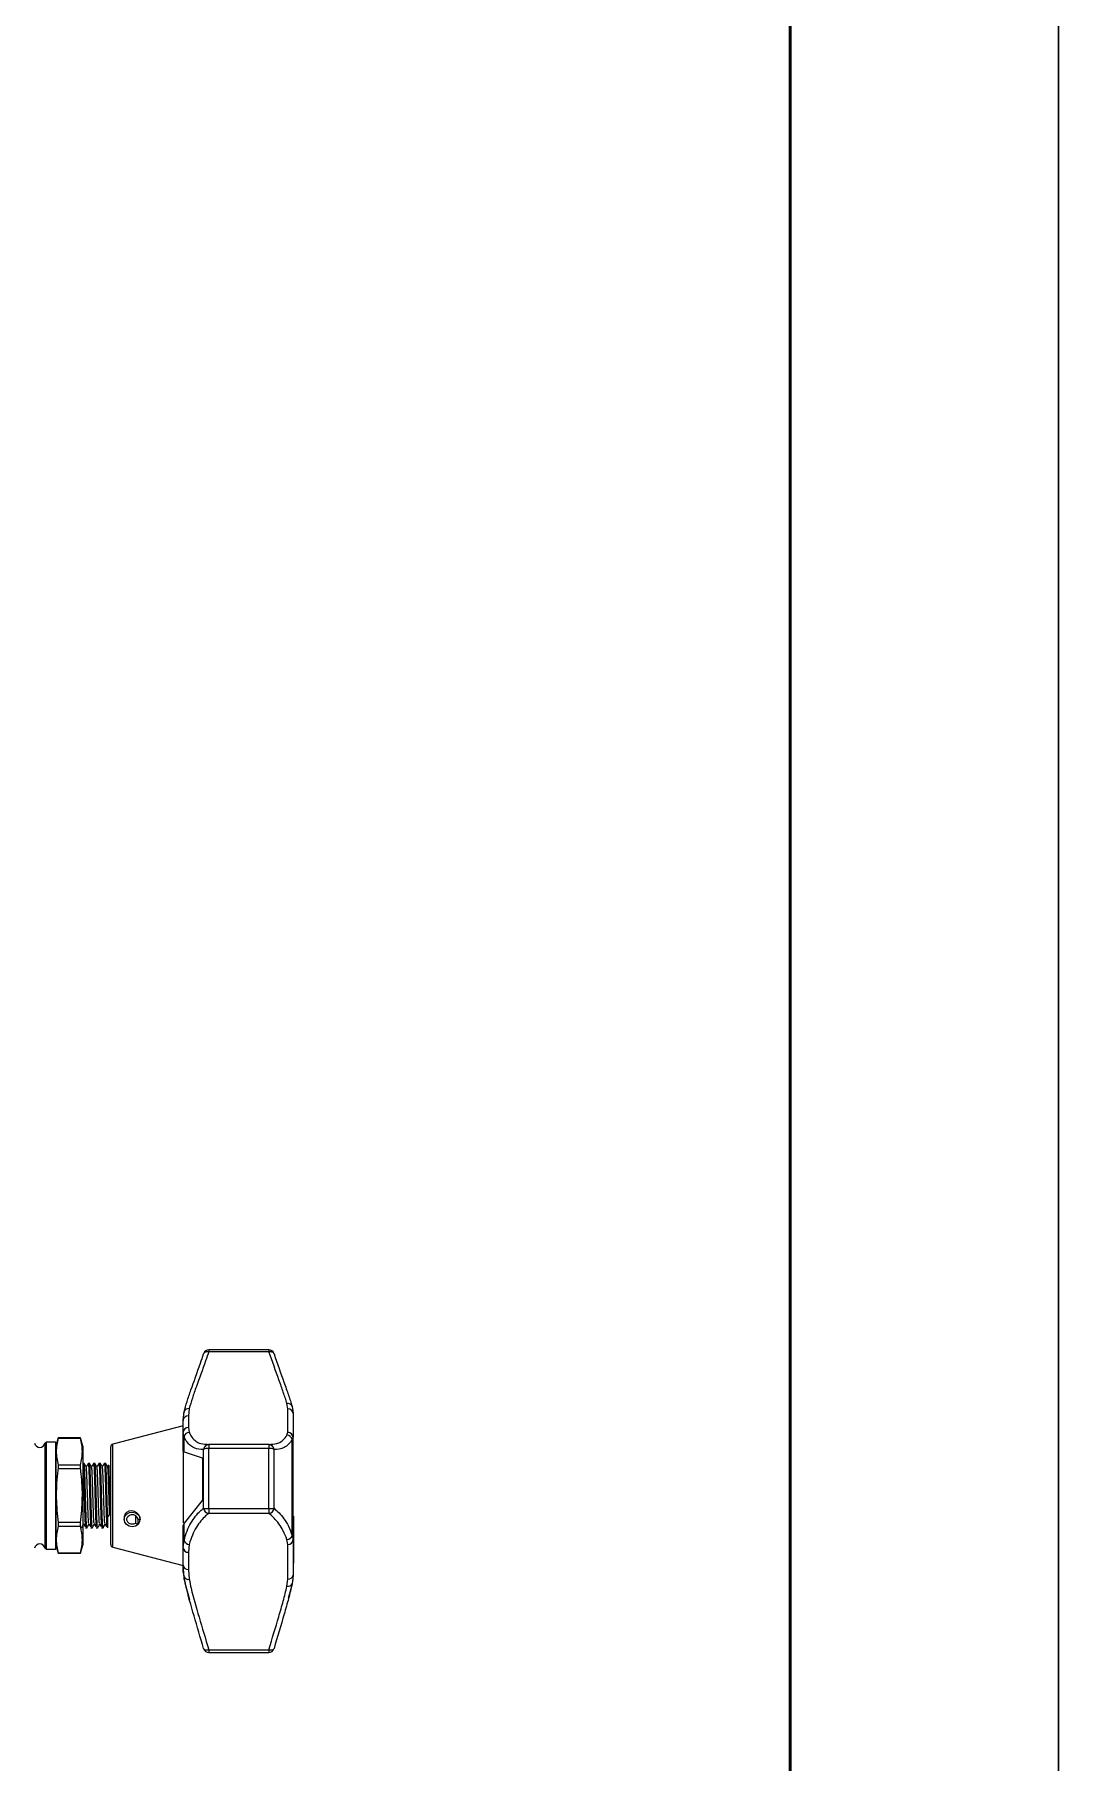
# Model space of a CAD drawing. Header units: millimetres. Extents: x 786 to 1206, y 249 to 546.
# Drawn here: x 1167.7 to 1205.8, y 446 to 510.5 of the extents above; entities that cross this region are included whole.
import ezdxf

# ---------------------------------------------------------------- set-up
doc = ezdxf.new("R2010")
doc.units = ezdxf.units.MM
doc.layers.add('总内框线', color=7, linetype='Continuous', lineweight=50)
doc.layers.add('总外框线', color=7, linetype='Continuous', lineweight=30)

msp = doc.modelspace()

# ---------------------------------------------------------------- linework, layer by layer
msp.add_line((1195.8448, 535.9074), (1195.8448, 355.9074))
at = {"color": 7, "linetype": 'Continuous', "lineweight": 25}
for p, q in [((1173.9718, 461.2401), (1173.9757, 461.2579)), ((1176.4039, 461.3934), (1174.165, 461.3934)), ((1176.4039, 461.3239), (1174.165, 461.3239)), ((1176.5932, 461.2579), (1176.5971, 461.2401)), ((1173.2076, 458.7524), (1173.2417, 459.0787)), ((1173.2621, 459.1572), (1173.2417, 459.0813)), ((1173.4349, 459.2), (1173.4076, 458.9308)), ((1173.4076, 458.9308), (1173.4076, 458.4953)), ((1177.1076, 459.1926), (1177.0804, 459.3925)), ((1177.1076, 458.3155), (1177.1076, 459.1926)), ((1177.2736, 459.275), (1177.294, 459.1219)), ((1177.3076, 459.0194), (1177.3076, 459.0224)), ((1177.3076, 459.0194), (1177.3076, 458.1248)), ((1173.2076, 458.5541), (1170.5825, 457.8735)), ((1173.2076, 458.7524), (1173.2076, 458.8224)), ((1173.2076, 458.3082), (1173.2076, 458.7524)), ((1173.2076, 457.6177), (1173.2076, 458.3082)), ((1173.2417, 458.1567), (1173.2076, 458.3082)), ((1173.4076, 458.4953), (1173.4349, 458.311)), ((1177.0804, 458.2062), (1177.1076, 458.3155)), ((1168.1032, 457.9541), (1168.0581, 457.9089)), ((1168.0581, 453.9993), (1168.0581, 457.9089)), ((1168.4432, 457.9541), (1168.1032, 457.9541)), ((1168.1032, 457.9541), (1168.1032, 453.9541)), ((1168.4632, 457.9341), (1168.4432, 457.9541)), ((1168.4432, 457.9541), (1168.4432, 453.9541)), ((1168.5436, 458.1041), (1168.4632, 457.8041)), ((1168.4632, 457.9341), (1168.4632, 453.9741)), ((1169.3828, 458.1041), (1168.5436, 458.1041)), ((1168.5436, 458.1041), (1168.5436, 458.1027)), ((1168.5436, 458.1027), (1169.3828, 458.1027)), ((1169.4632, 457.8041), (1169.3828, 458.1041)), ((1169.3828, 458.1027), (1169.3828, 458.1041)), ((1169.4632, 457.8041), (1169.4632, 454.1041)), ((1170.5076, 454.1315), (1170.5076, 457.7767)), ((1173.2076, 457.6177), (1173.2417, 457.5907)), ((1173.2076, 457.6177), (1173.2076, 454.9355)), ((1173.2417, 457.5907), (1173.2417, 458.1567)), ((1173.9718, 455.485), (1173.9718, 457.6714)), ((1174.0894, 457.8687), (1174.1014, 457.8667)), ((1176.4039, 457.8562), (1174.165, 457.8562)), ((1176.4039, 457.7149), (1174.165, 457.7149)), ((1174.165, 455.4731), (1174.165, 457.7149)), ((1176.4039, 457.8562), (1176.4734, 457.868)), ((1176.4039, 455.4731), (1176.4039, 457.7149)), ((1176.5971, 455.485), (1176.5971, 457.6714)), ((1177.3076, 458.1248), (1177.2736, 458.0458)), ((1177.2736, 454.4703), (1177.2736, 458.0458)), ((1177.3076, 454.3028), (1177.3076, 458.1248)), ((1168.5436, 457.0964), (1168.5436, 456.9603)), ((1169.3828, 457.0964), (1168.5436, 457.0964)), ((1168.5436, 456.9603), (1169.3828, 456.9603)), ((1169.3828, 456.9603), (1169.3828, 457.0964)), ((1169.4679, 457.1527), (1169.4639, 457.1458)), ((1169.5194, 457.1541), (1169.4695, 457.1541)), ((1169.7194, 457.1541), (1169.6695, 457.1541)), ((1169.9194, 457.1541), (1169.8695, 457.1541)), ((1170.1194, 457.1541), (1170.0695, 457.1541)), ((1170.3194, 457.1541), (1170.2695, 457.1541)), ((1170.4297, 457.0865), (1170.3944, 457.0256)), ((1173.2417, 457.5907), (1173.922, 457.3585)), ((1173.9311, 457.3206), (1173.9311, 455.8145)), ((1173.922, 455.7679), (1173.2417, 454.9314)), ((1170.4672, 455.25), (1170.3922, 455.1645)), ((1170.3922, 455.0478), (1170.3942, 455.1668)), ((1170.3922, 455.1645), (1170.3922, 454.7541)), ((1171.0076, 455.1361), (1171.0076, 455.0675)), ((1171.4259, 455.2151), (1171.4259, 454.9198)), ((1171.6068, 455.0469), (1171.5065, 455.0874)), ((1171.5262, 454.8794), (1171.5262, 455.0794)), ((1171.6076, 455.0675), (1171.6076, 455.0734)), ((1174.165, 455.4731), (1176.4039, 455.4731)), ((1174.165, 455.4731), (1174.165, 455.2926)), ((1176.4039, 455.2926), (1174.165, 455.2926)), ((1176.4039, 455.4731), (1176.4039, 455.2926)), ((1177.3276, 455.1873), (1177.3076, 455.1873)), ((1177.3276, 455.1873), (1177.3276, 454.0681)), ((1168.5436, 454.9479), (1168.5436, 454.8118)), ((1169.3828, 454.9479), (1168.5436, 454.9479)), ((1168.5436, 454.8118), (1169.3828, 454.8118)), ((1169.3828, 454.8118), (1169.3828, 454.9479)), ((1169.5695, 454.7541), (1169.6194, 454.7541)), ((1169.7695, 454.7541), (1169.8194, 454.7541)), ((1169.9695, 454.7541), (1170.0194, 454.7541)), ((1170.1695, 454.7541), (1170.2194, 454.7541)), ((1171.5262, 454.8794), (1171.4259, 454.9198)), ((1173.2417, 454.9314), (1173.2076, 454.8342)), ((1173.2076, 454.0093), (1173.2076, 454.8342)), ((1173.2417, 454.2827), (1173.2417, 454.9314)), ((1177.2736, 454.4703), (1177.3076, 454.3028)), ((1168.0581, 453.9993), (1168.1032, 453.9541)), ((1168.1032, 453.9541), (1168.4432, 453.9541)), ((1168.4432, 453.9541), (1168.4632, 453.9741)), ((1168.4632, 454.1041), (1168.5436, 453.8041)), ((1168.5436, 453.8055), (1168.5436, 453.8041)), ((1169.3828, 453.8055), (1168.5436, 453.8055)), ((1168.5436, 453.8041), (1169.3828, 453.8041)), ((1169.3828, 453.8041), (1169.4632, 454.1041)), ((1169.3828, 453.8041), (1169.3828, 453.8055)), ((1170.5825, 454.0347), (1173.2076, 453.3541)), ((1173.2076, 454.0093), (1173.2417, 454.2827)), ((1173.2076, 453.3578), (1173.2076, 454.0093)), ((1173.4349, 454.137), (1173.4076, 453.8419)), ((1173.4076, 453.8419), (1173.4076, 453.2031)), ((1177.1076, 454.1295), (1177.0804, 454.3164)), ((1177.1076, 452.8432), (1177.1076, 454.1295)), ((1177.3076, 454.3028), (1177.3076, 452.9907)), ((1177.3276, 454.0741), (1177.3076, 454.0741)), ((1177.3276, 454.0741), (1177.3276, 453.4431)), ((1173.2076, 453.0987), (1173.2076, 453.3578)), ((1173.2417, 452.9303), (1173.2076, 453.3578)), ((1173.2076, 453.0987), (1173.2417, 452.8281)), ((1173.4076, 453.2031), (1173.4349, 452.8331)), ((1177.3276, 453.4431), (1177.3076, 453.4431)), ((1177.3076, 453.4356), (1177.3276, 453.4356)), ((1177.3276, 453.4431), (1177.3276, 453.4356)), ((1173.2417, 452.8281), (1173.2417, 452.9303)), ((1173.2417, 452.8281), (1173.2775, 452.7055)), ((1173.2745, 452.7047), (1173.4415, 452.0812)), ((1177.0804, 452.5764), (1177.1076, 452.8432)), ((1177.1388, 452.1238), (1177.2736, 452.6269)), ((1177.3076, 452.9907), (1177.2736, 452.6675)), ((1177.3076, 452.8857), (1177.3076, 452.9907)), ((1173.9718, 450.2508), (1173.973, 450.2449)), ((1174.165, 450.2065), (1176.4039, 450.2065)), ((1174.165, 450.1012), (1176.4039, 450.1012)), ((1176.5958, 450.2449), (1176.5971, 450.2508))]:
    msp.add_line(p, q, dxfattribs=at)
at = {"color": 8, "linetype": 'Continuous', "lineweight": 25}
for p, q in [((1174.165, 461.3934), (1174.165, 461.3239)), ((1176.4039, 461.3934), (1176.4039, 461.3239)), ((1173.2417, 459.0787), (1173.2417, 459.0813)), ((1177.294, 459.1219), (1177.3076, 459.0194)), ((1170.5825, 454.0347), (1170.5825, 457.8735)), ((1174.165, 457.8562), (1174.165, 457.7149)), ((1176.4039, 457.8562), (1176.4039, 457.7149)), ((1177.2736, 452.6269), (1177.2736, 452.6675)), ((1174.165, 450.2065), (1174.165, 450.1012)), ((1176.4039, 450.2065), (1176.4039, 450.1012))]:
    msp.add_line(p, q, dxfattribs=at)
at = {"color": 8, "linetype": 'Continuous', "lineweight": 25, "flags": 128}
for points in [[(1173.9757, 461.2579), (1173.9776, 461.2631), (1173.9901, 461.2837), (1174.0087, 461.3011), (1174.0328, 461.3147), (1174.0616, 461.324), (1174.0939, 461.3287), (1174.1288, 461.3287), (1174.165, 461.3239)], [(1176.4039, 461.3239), (1176.4401, 461.3287), (1176.4749, 461.3287), (1176.5073, 461.324), (1176.5361, 461.3147), (1176.5602, 461.3011), (1176.5788, 461.2837), (1176.5912, 461.2631), (1176.5932, 461.2579)], [(1173.973, 450.2449), (1173.9776, 450.2346), (1173.9901, 450.2207), (1174.0087, 450.2097), (1174.0328, 450.2019), (1174.0616, 450.1976), (1174.0939, 450.1969), (1174.1288, 450.1999), (1174.165, 450.2065)], [(1176.4039, 450.2065), (1176.4401, 450.1999), (1176.4749, 450.1969), (1176.5073, 450.1976), (1176.5361, 450.2019), (1176.5602, 450.2097), (1176.5788, 450.2207), (1176.5912, 450.2346), (1176.5958, 450.2449)]]:
    msp.add_lwpolyline(points, dxfattribs=at)
at = {"color": 7, "linetype": 'Continuous', "lineweight": 25, "flags": 128}
for points in [[(1171.5262, 454.8794), (1171.4289, 454.8163), (1171.3123, 454.793), (1171.1951, 454.813), (1171.0956, 454.8732), (1171.0297, 454.9642), (1171.0077, 455.0715), (1171.0331, 455.1781), (1171.1019, 455.2673), (1171.2032, 455.3249), (1171.3211, 455.3418), (1171.4368, 455.3153), (1171.5321, 455.2497), (1171.5919, 455.1552), (1171.6068, 455.0469)], [(1171.5262, 454.9008), (1171.5375, 454.9078), (1171.5899, 454.9832), (1171.6076, 455.0706), (1171.5937, 455.1585), (1171.5522, 455.241), (1171.485, 455.3132), (1171.3947, 455.3663), (1171.2904, 455.3893), (1171.188, 455.3764), (1171.1021, 455.3309), (1171.0578, 455.2856), (1171.0578, 455.2856)], [(1171.4259, 454.9198), (1171.3532, 454.8892), (1171.2732, 454.8872), (1171.1987, 454.914), (1171.1417, 454.9653), (1171.1112, 455.033), (1171.1122, 455.1062), (1171.1444, 455.1733), (1171.2028, 455.2233), (1171.2779, 455.2485), (1171.3578, 455.2447), (1171.4297, 455.2125), (1171.482, 455.1571), (1171.5065, 455.0874)]]:
    msp.add_lwpolyline(points, dxfattribs=at)
at = {"color": 7, "linetype": 'Continuous', "lineweight": 25}
for centre, radius, start, end in [((1174.165, 461.1934), 0.2, 90, 161.166147), ((1176.4039, 461.1934), 0.2, 18.833853, 90), ((1174.2076, 458.8224), 1, 165, 180), ((1173.3974, 458.7409), 0.1901, 86.922078, 176.549321), ((1173.4131, 459.0203), 0.181, 83.067402, 161.186261), ((1177.1074, 459.2194), 0.1752, 18.507033, 98.867782), ((1177.1202, 459.0049), 0.188, 4.406239, 93.814468), ((1176.3076, 459.0224), 1, 0, 5.776523), ((1173.4014, 458.3015), 0.1939, 88.158871, 178.03217), ((1173.4414, 458.1049), 0.2062, 91.791505, 165.457804), ((1177.1122, 458.12), 0.1955, 1.392372, 91.327778), ((1167.8632, 457.9541), 0.2, 193.051941, 346.948059), ((1170.6076, 457.7767), 0.1, 104.534455, 180), ((1174.1661, 457.6616), 0.1945, 90.324552, 177.108644), ((1174.1347, 457.3986), 0.3178, 84.538716, 120.842919), ((1174.165, 457.6562), 0.2, 90, 96.613056), ((1176.4039, 457.6562), 0.2, 83.386944, 90), ((1176.4028, 457.6616), 0.1945, 2.891356, 89.675448), ((1176.4342, 457.3986), 0.3178, 59.157081, 95.461284), ((1177.072, 457.9996), 0.2068, 12.924192, 87.682576), ((1174.1321, 456.5146), 1.0421, 261.151228, 271.808393), ((1174.1778, 455.4987), 0.2065, 183.8255, 266.42588), ((1176.4368, 456.5146), 1.0421, 268.191607, 278.848772), ((1176.391, 455.4987), 0.2065, 273.57412, 356.1745), ((1177.0697, 454.528), 0.2119, 272.894249, 344.18318), ((1167.8632, 453.9541), 0.2, 13.051941, 166.948059), ((1170.6076, 454.1315), 0.1, 180, 255.465545), ((1173.3927, 454.0272), 0.1859, 185.507061, 274.609322), ((1173.4418, 454.347), 0.2101, 197.8161, 268.132795), ((1177.1201, 454.3172), 0.1881, 266.191945, 355.602337), ((1173.3876, 453.3838), 0.1818, 188.212756, 276.343743), ((1173.4018, 453.0079), 0.1779, 205.852731, 280.707149), ((1177.1196, 452.7438), 0.1719, 256.827096, 333.634302), ((1177.1305, 453.0216), 0.1799, 262.716377, 350.101342), ((1176.3076, 452.8857), 1, 345, 0), ((1174.165, 450.3012), 0.2, 196.352814, 270), ((1176.4039, 450.3012), 0.2, 270, 343.647186)]:
    msp.add_arc(centre, radius, start, end, dxfattribs=at)
for points, knots in [([(1173.2417, 459.0787), (1173.2768, 459.2053), (1173.347, 459.4585), (1173.5502, 460.0414), (1173.7657, 460.6408), (1173.9322, 461.1251), (1173.9718, 461.2401)], [0, 0, 0, 0, 0.2132505, 0.426558, 0.8638006, 1, 1, 1, 1]), ([(1174.165, 461.3239), (1174.1254, 461.211), (1173.9625, 460.7458), (1173.7489, 460.1609), (1173.5438, 459.5846), (1173.4712, 459.3282), (1173.4349, 459.2)], [0, 0, 0, 0, 0.1367553, 0.5633274, 0.7817023, 1, 1, 1, 1]), ([(1177.0804, 459.3925), (1177.0369, 459.529), (1176.9499, 459.802), (1176.7246, 460.4199), (1176.5328, 460.9606), (1176.4039, 461.3239)], [0, 0, 0, 0, 0.2470322, 0.4941236, 1, 1, 1, 1]), ([(1176.5971, 461.2401), (1176.7233, 460.8776), (1176.9142, 460.3293), (1177.1404, 459.6998), (1177.2292, 459.4166), (1177.2736, 459.275)], [0, 0, 0, 0, 0.4939283, 0.7469912, 1, 1, 1, 1]), ([(1168.5436, 458.1027), (1168.5103, 457.9363), (1168.4431, 457.601), (1168.5099, 457.2655), (1168.5436, 457.0964)], [0, 0, 0, 0, 0.49584449, 1, 1, 1, 1]), ([(1169.3828, 457.0964), (1169.4161, 457.2627), (1169.4833, 457.5981), (1169.4165, 457.9335), (1169.3828, 458.1027)], [0, 0, 0, 0, 0.4958445, 1, 1, 1, 1]), ([(1173.9718, 457.6714), (1173.8502, 457.6782), (1173.6045, 457.6919), (1173.3563, 457.9139), (1173.2646, 458.1082), (1173.2417, 458.1567)], [0, 0, 0, 0, 0.4235233, 0.856285, 1, 1, 1, 1]), ([(1177.2736, 458.0458), (1177.2304, 457.9828), (1177.1439, 457.8568), (1176.9188, 457.6906), (1176.7264, 457.6792), (1176.5971, 457.6714)], [0, 0, 0, 0, 0.2469428, 0.4939356, 1, 1, 1, 1]), ([(1168.5436, 456.9603), (1168.5362, 456.8985), (1168.4929, 456.536), (1168.4532, 455.862), (1168.5133, 455.254), (1168.5436, 454.9479)], [0, 0, 0, 0, 0.0925725, 0.5430335, 1, 1, 1, 1]), ([(1169.3828, 454.9479), (1169.4128, 455.2497), (1169.4732, 455.8576), (1169.434, 456.5318), (1169.3902, 456.8985), (1169.3828, 456.9603)], [0, 0, 0, 0, 0.450592, 0.9074274, 1, 1, 1, 1]), ([(1169.4695, 457.1493), (1169.4697, 457.1509), (1169.4741, 457.181), (1169.4827, 457.068), (1169.4951, 456.8101), (1169.5037, 456.5352), (1169.5116, 456.244), (1169.5203, 455.927), (1169.5327, 455.456), (1169.5452, 455.0718), (1169.5551, 454.8406), (1169.5608, 454.8131), (1169.5623, 454.8058)], [0, 0, 0, 0, 0.0074989, 0.1422175, 0.2766124, 0.4110317, 0.4116669, 0.5463855, 0.6811041, 0.8158227, 0.9505413, 1, 1, 1, 1]), ([(1169.621, 454.7615), (1169.6207, 454.759), (1169.6162, 454.7208), (1169.6091, 454.8034), (1169.6002, 454.96), (1169.5914, 455.1732), (1169.5817, 455.4927), (1169.5701, 455.9273), (1169.5576, 456.3991), (1169.5451, 456.8087), (1169.5326, 457.0681), (1169.524, 457.181), (1169.5196, 457.1509), (1169.5194, 457.1493)], [0, 0, 0, 0, 0.0086556, 0.1316115, 0.2066819, 0.2831488, 0.3783763, 0.5013322, 0.6242881, 0.747244, 0.8701999, 0.9931558, 1, 1, 1, 1]), ([(1169.5962, 457.0225), (1169.5837, 457.0442), (1169.5586, 457.0876), (1169.5335, 457.1309), (1169.521, 457.1526)], [0, 0, 0, 0, 0.49997409, 1, 1, 1, 1]), ([(1169.6679, 457.1527), (1169.6554, 457.131), (1169.6309, 457.0886), (1169.6064, 457.0463), (1169.5944, 457.0256)], [0, 0, 0, 0, 0.51200984, 1, 1, 1, 1]), ([(1169.6872, 454.9306), (1169.6857, 454.9372), (1169.6791, 454.9662), (1169.669, 455.1912), (1169.6568, 455.5413), (1169.6451, 455.9302), (1169.6326, 456.3522), (1169.6201, 456.7107), (1169.608, 456.9612), (1169.5999, 456.9989), (1169.5961, 457.017)], [0, 0, 0, 0, 0.04948265, 0.21748079, 0.32382287, 0.46112984, 0.59843681, 0.73574378, 0.87305075, 1, 1, 1, 1]), ([(1169.6695, 457.1493), (1169.6697, 457.1509), (1169.6741, 457.181), (1169.6827, 457.068), (1169.6951, 456.8101), (1169.7037, 456.5352), (1169.7116, 456.244), (1169.7203, 455.927), (1169.7327, 455.456), (1169.7452, 455.0718), (1169.7551, 454.8406), (1169.7608, 454.8131), (1169.7623, 454.8058)], [0, 0, 0, 0, 0.0074989, 0.1422175, 0.2766124, 0.4110317, 0.4116669, 0.5463855, 0.6811041, 0.8158227, 0.9505413, 1, 1, 1, 1]), ([(1169.821, 454.7615), (1169.8207, 454.759), (1169.8162, 454.7208), (1169.8091, 454.8034), (1169.8002, 454.96), (1169.7914, 455.1732), (1169.7817, 455.4927), (1169.7701, 455.9273), (1169.7576, 456.3991), (1169.7451, 456.8087), (1169.7326, 457.0681), (1169.724, 457.181), (1169.7196, 457.1509), (1169.7194, 457.1493)], [0, 0, 0, 0, 0.0086556, 0.1316115, 0.2066819, 0.2831488, 0.3783763, 0.5013322, 0.6242881, 0.747244, 0.8701999, 0.9931558, 1, 1, 1, 1]), ([(1169.7962, 457.0225), (1169.7837, 457.0442), (1169.7586, 457.0876), (1169.7335, 457.1309), (1169.721, 457.1526)], [0, 0, 0, 0, 0.49997409, 1, 1, 1, 1]), ([(1169.8679, 457.1527), (1169.8554, 457.131), (1169.8309, 457.0886), (1169.8064, 457.0463), (1169.7944, 457.0256)], [0, 0, 0, 0, 0.5120098, 1, 1, 1, 1]), ([(1169.8872, 454.9306), (1169.8857, 454.9372), (1169.8791, 454.9662), (1169.869, 455.1912), (1169.8568, 455.5413), (1169.8451, 455.9302), (1169.8326, 456.3522), (1169.8201, 456.7107), (1169.808, 456.9612), (1169.7999, 456.9989), (1169.7961, 457.017)], [0, 0, 0, 0, 0.04948265, 0.21748079, 0.32382287, 0.46112984, 0.59843681, 0.73574378, 0.87305075, 1, 1, 1, 1]), ([(1169.8695, 457.1493), (1169.8697, 457.1509), (1169.8741, 457.181), (1169.8827, 457.068), (1169.8951, 456.8101), (1169.9037, 456.5352), (1169.9116, 456.244), (1169.9203, 455.927), (1169.9327, 455.456), (1169.9452, 455.0718), (1169.9551, 454.8406), (1169.9608, 454.8131), (1169.9623, 454.8058)], [0, 0, 0, 0, 0.0074989, 0.1422175, 0.2766124, 0.4110317, 0.4116669, 0.5463855, 0.6811041, 0.8158227, 0.9505413, 1, 1, 1, 1]), ([(1170.021, 454.7615), (1170.0207, 454.759), (1170.0162, 454.7208), (1170.0091, 454.8034), (1170.0002, 454.96), (1169.9914, 455.1732), (1169.9817, 455.4927), (1169.9701, 455.9273), (1169.9576, 456.3991), (1169.9451, 456.8087), (1169.9326, 457.0681), (1169.924, 457.181), (1169.9196, 457.1509), (1169.9194, 457.1493)], [0, 0, 0, 0, 0.0086556, 0.1316115, 0.2066819, 0.2831488, 0.3783763, 0.5013322, 0.6242881, 0.747244, 0.8701999, 0.9931558, 1, 1, 1, 1]), ([(1169.9962, 457.0225), (1169.9837, 457.0442), (1169.9586, 457.0876), (1169.9335, 457.1309), (1169.921, 457.1526)], [0, 0, 0, 0, 0.49997409, 1, 1, 1, 1]), ([(1170.0679, 457.1527), (1170.0554, 457.131), (1170.0309, 457.0886), (1170.0064, 457.0463), (1169.9944, 457.0256)], [0, 0, 0, 0, 0.5120098, 1, 1, 1, 1]), ([(1170.0872, 454.9306), (1170.0857, 454.9372), (1170.0791, 454.9662), (1170.069, 455.1912), (1170.0568, 455.5413), (1170.0451, 455.9302), (1170.0326, 456.3522), (1170.0201, 456.7107), (1170.008, 456.9612), (1169.9999, 456.9989), (1169.9961, 457.017)], [0, 0, 0, 0, 0.04948265, 0.21748079, 0.32382287, 0.46112984, 0.59843681, 0.73574378, 0.87305075, 1, 1, 1, 1]), ([(1170.0695, 457.1493), (1170.0697, 457.1509), (1170.0741, 457.181), (1170.0827, 457.068), (1170.0951, 456.8101), (1170.1037, 456.5352), (1170.1116, 456.244), (1170.1203, 455.927), (1170.1327, 455.456), (1170.1452, 455.0718), (1170.1551, 454.8406), (1170.1608, 454.8131), (1170.1623, 454.8058)], [0, 0, 0, 0, 0.0074989, 0.1422175, 0.2766124, 0.4110317, 0.4116669, 0.5463855, 0.6811041, 0.8158227, 0.9505413, 1, 1, 1, 1]), ([(1170.221, 454.7615), (1170.2207, 454.759), (1170.2162, 454.7208), (1170.2091, 454.8034), (1170.2002, 454.96), (1170.1914, 455.1732), (1170.1817, 455.4927), (1170.1701, 455.9273), (1170.1576, 456.3991), (1170.1451, 456.8087), (1170.1326, 457.0681), (1170.124, 457.181), (1170.1196, 457.1509), (1170.1194, 457.1493)], [0, 0, 0, 0, 0.0086556, 0.1316115, 0.2066819, 0.2831488, 0.3783763, 0.5013322, 0.6242881, 0.747244, 0.8701999, 0.9931558, 1, 1, 1, 1]), ([(1170.1962, 457.0225), (1170.1837, 457.0442), (1170.1586, 457.0876), (1170.1335, 457.1309), (1170.121, 457.1526)], [0, 0, 0, 0, 0.49997409, 1, 1, 1, 1]), ([(1170.2679, 457.1527), (1170.2554, 457.131), (1170.2309, 457.0886), (1170.2064, 457.0463), (1170.1944, 457.0256)], [0, 0, 0, 0, 0.5120098, 1, 1, 1, 1]), ([(1170.2872, 454.9306), (1170.2857, 454.9372), (1170.2791, 454.9662), (1170.269, 455.1912), (1170.2568, 455.5413), (1170.2451, 455.9302), (1170.2326, 456.3522), (1170.2201, 456.7107), (1170.208, 456.9612), (1170.1999, 456.9989), (1170.1961, 457.017)], [0, 0, 0, 0, 0.04948265, 0.21748079, 0.32382287, 0.46112984, 0.59843681, 0.73574378, 0.87305075, 1, 1, 1, 1]), ([(1170.2695, 457.1493), (1170.2697, 457.1509), (1170.2741, 457.181), (1170.2827, 457.068), (1170.2951, 456.8101), (1170.3037, 456.5352), (1170.3116, 456.244), (1170.3203, 455.927), (1170.3327, 455.456), (1170.3452, 455.0718), (1170.3551, 454.8406), (1170.3608, 454.8131), (1170.3623, 454.8058)], [0, 0, 0, 0, 0.0074989, 0.1422175, 0.2766124, 0.4110317, 0.4116669, 0.5463855, 0.6811041, 0.8158227, 0.9505413, 1, 1, 1, 1]), ([(1170.3922, 455.1645), (1170.389, 455.2629), (1170.3817, 455.4885), (1170.3701, 455.9285), (1170.3576, 456.3987), (1170.3451, 456.8088), (1170.3326, 457.0681), (1170.324, 457.181), (1170.3196, 457.1509), (1170.3194, 457.1493)], [0, 0, 0, 0, 0.1328415, 0.3043637, 0.4758859, 0.6474081, 0.8189303, 0.9904525, 1, 1, 1, 1]), ([(1170.3962, 457.0225), (1170.3837, 457.0442), (1170.3586, 457.0876), (1170.3335, 457.1309), (1170.321, 457.1526)], [0, 0, 0, 0, 0.4999741, 1, 1, 1, 1]), ([(1170.4672, 455.25), (1170.464, 455.3378), (1170.4567, 455.539), (1170.4451, 455.9312), (1170.4326, 456.3507), (1170.4201, 456.7156), (1170.4076, 456.9498), (1170.3985, 457.0487), (1170.3936, 457.0155), (1170.3928, 457.0102)], [0, 0, 0, 0, 0.1298935, 0.2976097, 0.4653258, 0.633042, 0.8007581, 0.9684743, 1, 1, 1, 1]), ([(1170.43, 457.0863), (1170.43, 457.0866), (1170.4318, 457.1117), (1170.4356, 457.0425), (1170.4407, 456.875), (1170.4464, 456.5894), (1170.4516, 456.2405), (1170.4572, 455.8652), (1170.4623, 455.5163), (1170.4657, 455.3345), (1170.4672, 455.25)], [0, 0, 0, 0, 0.0017479, 0.1499524, 0.2980278, 0.4443109, 0.5895292, 0.7338856, 0.8762655, 1, 1, 1, 1]), ([(1173.922, 457.3585), (1173.9234, 457.3574), (1173.9262, 457.3554), (1173.9292, 457.3454), (1173.9309, 457.3331), (1173.931, 457.3241), (1173.9311, 457.3206)], [0, 0, 0, 0, 0.276546, 0.5540429, 0.824667, 1, 1, 1, 1]), ([(1173.9311, 455.8145), (1173.931, 455.809), (1173.9307, 455.7981), (1173.9285, 455.7837), (1173.9255, 455.7732), (1173.9231, 455.7696), (1173.922, 455.7679)], [0, 0, 0, 0, 0.2595903, 0.5197252, 0.7836466, 1, 1, 1, 1]), ([(1171.0578, 455.2856), (1171.0412, 455.2594), (1171.012, 455.2133), (1171.0111, 455.1591), (1171.0108, 455.1358)], [0, 0, 0, 0, 0.57041976, 1, 1, 1, 1]), ([(1173.2417, 454.2827), (1173.2768, 454.4028), (1173.347, 454.6429), (1173.5502, 455.0437), (1173.7657, 455.3223), (1173.9322, 455.4537), (1173.9718, 455.485)], [0, 0, 0, 0, 0.2132505, 0.426558, 0.8638006, 1, 1, 1, 1]), ([(1174.165, 455.2926), (1174.1254, 455.2624), (1173.9625, 455.138), (1173.7489, 454.8733), (1173.5438, 454.4919), (1173.4712, 454.2553), (1173.4349, 454.137)], [0, 0, 0, 0, 0.1367553, 0.5633274, 0.7817023, 1, 1, 1, 1]), ([(1177.0804, 454.3164), (1177.0369, 454.4265), (1176.9499, 454.6468), (1176.7246, 455.0104), (1176.5328, 455.1792), (1176.4039, 455.2926)], [0, 0, 0, 0, 0.24703219, 0.49412361, 1, 1, 1, 1]), ([(1176.5971, 455.485), (1176.7233, 455.3705), (1176.9142, 455.1975), (1177.1404, 454.8215), (1177.2292, 454.5873), (1177.2736, 454.4703)], [0, 0, 0, 0, 0.49392833, 0.74699122, 1, 1, 1, 1]), ([(1168.5436, 454.8118), (1168.5103, 454.6455), (1168.4431, 454.3101), (1168.5099, 453.9746), (1168.5436, 453.8055)], [0, 0, 0, 0, 0.49584449, 1, 1, 1, 1]), ([(1169.3828, 453.8055), (1169.4161, 453.9718), (1169.4833, 454.3072), (1169.4165, 454.6426), (1169.3828, 454.8118)], [0, 0, 0, 0, 0.4958445, 1, 1, 1, 1]), ([(1169.421, 454.7555), (1169.4335, 454.7772), (1169.4586, 454.8206), (1169.4837, 454.864), (1169.4962, 454.8857)], [0, 0, 0, 0, 0.50002591, 1, 1, 1, 1]), ([(1169.487, 454.9119), (1169.4996, 454.8907), (1169.5246, 454.8483), (1169.5496, 454.8059), (1169.5622, 454.7847)], [0, 0, 0, 0, 0.4999956, 1, 1, 1, 1]), ([(1169.621, 454.7555), (1169.6335, 454.7772), (1169.6586, 454.8206), (1169.6837, 454.864), (1169.6962, 454.8857)], [0, 0, 0, 0, 0.50002591, 1, 1, 1, 1]), ([(1169.687, 454.9119), (1169.6996, 454.8907), (1169.7246, 454.8483), (1169.7496, 454.8059), (1169.7622, 454.7847)], [0, 0, 0, 0, 0.4999956, 1, 1, 1, 1]), ([(1169.821, 454.7555), (1169.8335, 454.7772), (1169.8586, 454.8206), (1169.8837, 454.864), (1169.8962, 454.8857)], [0, 0, 0, 0, 0.50002591, 1, 1, 1, 1]), ([(1169.887, 454.9119), (1169.8996, 454.8907), (1169.9246, 454.8483), (1169.9496, 454.8059), (1169.9622, 454.7847)], [0, 0, 0, 0, 0.4999956, 1, 1, 1, 1]), ([(1170.021, 454.7555), (1170.0335, 454.7772), (1170.0586, 454.8206), (1170.0837, 454.864), (1170.0962, 454.8857)], [0, 0, 0, 0, 0.50002591, 1, 1, 1, 1]), ([(1170.087, 454.9119), (1170.0996, 454.8907), (1170.1246, 454.8483), (1170.1496, 454.8059), (1170.1622, 454.7847)], [0, 0, 0, 0, 0.4999956, 1, 1, 1, 1]), ([(1170.221, 454.7555), (1170.2335, 454.7772), (1170.2586, 454.8206), (1170.2837, 454.864), (1170.2962, 454.8857)], [0, 0, 0, 0, 0.50002591, 1, 1, 1, 1]), ([(1170.287, 454.9119), (1170.2996, 454.8907), (1170.3246, 454.8483), (1170.3496, 454.8059), (1170.3622, 454.7847)], [0, 0, 0, 0, 0.4999956, 1, 1, 1, 1]), ([(1173.9718, 450.2508), (1173.8502, 450.6629), (1173.6045, 451.496), (1173.3563, 452.3618), (1173.2646, 452.8169), (1173.2417, 452.9303)], [0, 0, 0, 0, 0.4235233, 0.856285, 1, 1, 1, 1]), ([(1173.4349, 452.8331), (1173.4578, 452.7223), (1173.5486, 452.2822), (1173.7961, 451.4332), (1174.0411, 450.6184), (1174.165, 450.2065)], [0, 0, 0, 0, 0.1427035, 0.5665877, 1, 1, 1, 1]), ([(1176.4039, 450.2065), (1176.5298, 450.625), (1176.7201, 451.2578), (1176.9466, 452.0303), (1177.0358, 452.3944), (1177.0804, 452.5764)], [0, 0, 0, 0, 0.49416467, 0.74711426, 1, 1, 1, 1]), ([(1177.2736, 452.6675), (1177.2304, 452.4869), (1177.1439, 452.1258), (1176.9188, 451.3406), (1176.7264, 450.6888), (1176.5971, 450.2508)], [0, 0, 0, 0, 0.2469428, 0.4939356, 1, 1, 1, 1])]:
    msp.add_open_spline(points, degree=3, knots=knots, dxfattribs=at)
at = {"color": 8, "linetype": 'Continuous', "lineweight": 25}
for points, knots in [([(1173.4349, 458.311), (1173.4578, 458.2653), (1173.5487, 458.0836), (1173.7729, 457.8872), (1173.9915, 457.8744), (1174.0894, 457.8687)], [0, 0, 0, 0, 0.15684978, 0.62275402, 1, 1, 1, 1]), ([(1176.4734, 457.868), (1176.5754, 457.8733), (1176.7416, 457.8819), (1176.9465, 458.0234), (1177.0358, 458.1453), (1177.0804, 458.2062)], [0, 0, 0, 0, 0.4421717, 0.7211211, 1, 1, 1, 1])]:
    msp.add_open_spline(points, degree=3, knots=knots, dxfattribs=at)
at = {"layer": '总内框线'}
msp.add_line((1195.8448, 535.9074), (1195.8448, 258.9074), dxfattribs=at)
at = {"layer": '总外框线'}
msp.add_line((1205.8448, 545.9074), (1205.8448, 248.9074), dxfattribs=at)

doc.saveas('drawing.dxf')
